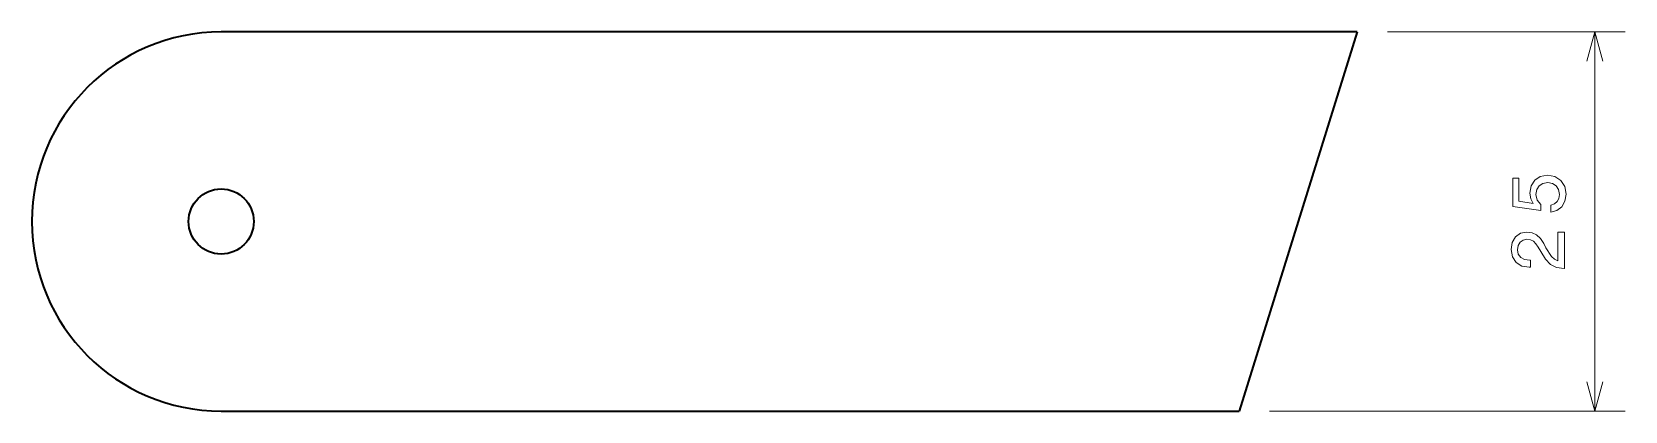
# Model space of a CAD drawing. Extents: x 46 to 151, y 143 to 168.
import ezdxf

# ---------------------------------------------------------------- set-up
doc = ezdxf.new("R2010")
doc.units = 0

msp = doc.modelspace()

# ---------------------------------------------------------------- linework, layer by layer
at = {"color": 7, "lineweight": 35}
for p, q in [((82.153015, 167.986481), (58.724144, 167.986481)), ((133.724152, 167.986481), (85.29528, 167.986481)), ((133.724152, 167.986481), (125.925545, 142.986481)), ((58.724144, 142.986481), (82.153015, 142.986481)), ((85.29528, 142.986481), (125.925545, 142.986481))]:
    msp.add_line(p, q, dxfattribs=at)
at = {"color": 7, "lineweight": 35, "ltscale": 0.078557}
for p, q in [((85.29528, 167.986481), (82.153015, 167.986481)), ((82.153015, 142.986481), (85.29528, 142.986481))]:
    msp.add_line(p, q, dxfattribs=at)
at = {"color": 7, "lineweight": 13, "ltscale": 0.392137}
msp.add_line((135.724152, 167.986481), (151.409637, 167.986481), dxfattribs=at)
at = {"color": 7, "lineweight": 13}
for p, q in [((149.409637, 142.986481), (149.409637, 167.986481)), ((127.925545, 142.986481), (151.409637, 142.986481))]:
    msp.add_line(p, q, dxfattribs=at)
for points in [[(149.927277, 166.054626), (149.409637, 167.986481), (148.891998, 166.054626)], [(148.891998, 144.918335), (149.409637, 142.986481), (149.927277, 144.918335)]]:
    msp.add_lwpolyline(points, dxfattribs=at)
for points in [[(146.496826, 156.103775), (146.91037, 156.214722), (147.233124, 156.461853), (147.43486, 156.824951), (147.510498, 157.28894), (147.419724, 157.798309), (147.172607, 158.196716), (146.779236, 158.448883), (146.274918, 158.544693), (145.805893, 158.458969), (145.437744, 158.216888), (145.200714, 157.838654), (145.114975, 157.349457), (145.175491, 156.971207), (145.341919, 156.678711), (144.398834, 156.819916), (144.398834, 158.353058), (143.985291, 158.353058), (143.985291, 156.482025), (145.841202, 156.204636), (145.841202, 156.608093), (145.604156, 156.900604), (145.518433, 157.273804), (145.573914, 157.596573), (145.735291, 157.843689), (145.982407, 158.000031), (146.30014, 158.055511), (146.617859, 158.000031), (146.864975, 157.838654), (147.021317, 157.591522), (147.076782, 157.273804), (147.041489, 157.006516), (146.925491, 156.799744), (146.743927, 156.648438), (146.496826, 156.5728)], [(147.409637, 152.387924), (147.409637, 154.793549), (146.975922, 154.793549), (146.975922, 152.892242), (146.738892, 152.998154), (146.542206, 153.179718), (146.184143, 153.739517), (146.032837, 154.037064), (145.815979, 154.369919), (145.563812, 154.606949), (145.266266, 154.743118), (144.928375, 154.793549), (144.504745, 154.707809), (144.17189, 154.470779), (143.960083, 154.107666), (143.88443, 153.638641), (143.970154, 153.154495), (144.207184, 152.786346), (144.585434, 152.549316), (145.084717, 152.468613), (145.155319, 152.468613), (145.155319, 152.927551), (145.114975, 152.927551), (144.772034, 152.972946), (144.519867, 153.1091), (144.35849, 153.325974), (144.303009, 153.613434), (144.353455, 153.905945), (144.479523, 154.122803), (144.676208, 154.264008), (144.923325, 154.314438), (145.155319, 154.279144), (145.352005, 154.183319), (145.523468, 154.021927), (145.674774, 153.800034), (145.836151, 153.502472), (146.148834, 153.00824), (146.481689, 152.660263), (146.885147, 152.453491), (147.394516, 152.387924)]]:
    msp.add_lwpolyline(points, close=True, dxfattribs=at)
at = {"color": 7, "lineweight": 35}
msp.add_circle((58.724144, 155.486481), 2.15, dxfattribs=at)
msp.add_arc((58.724144, 155.486481), 12.5, 90.000003, 269.999997, dxfattribs=at)

doc.saveas('drawing.dxf')
